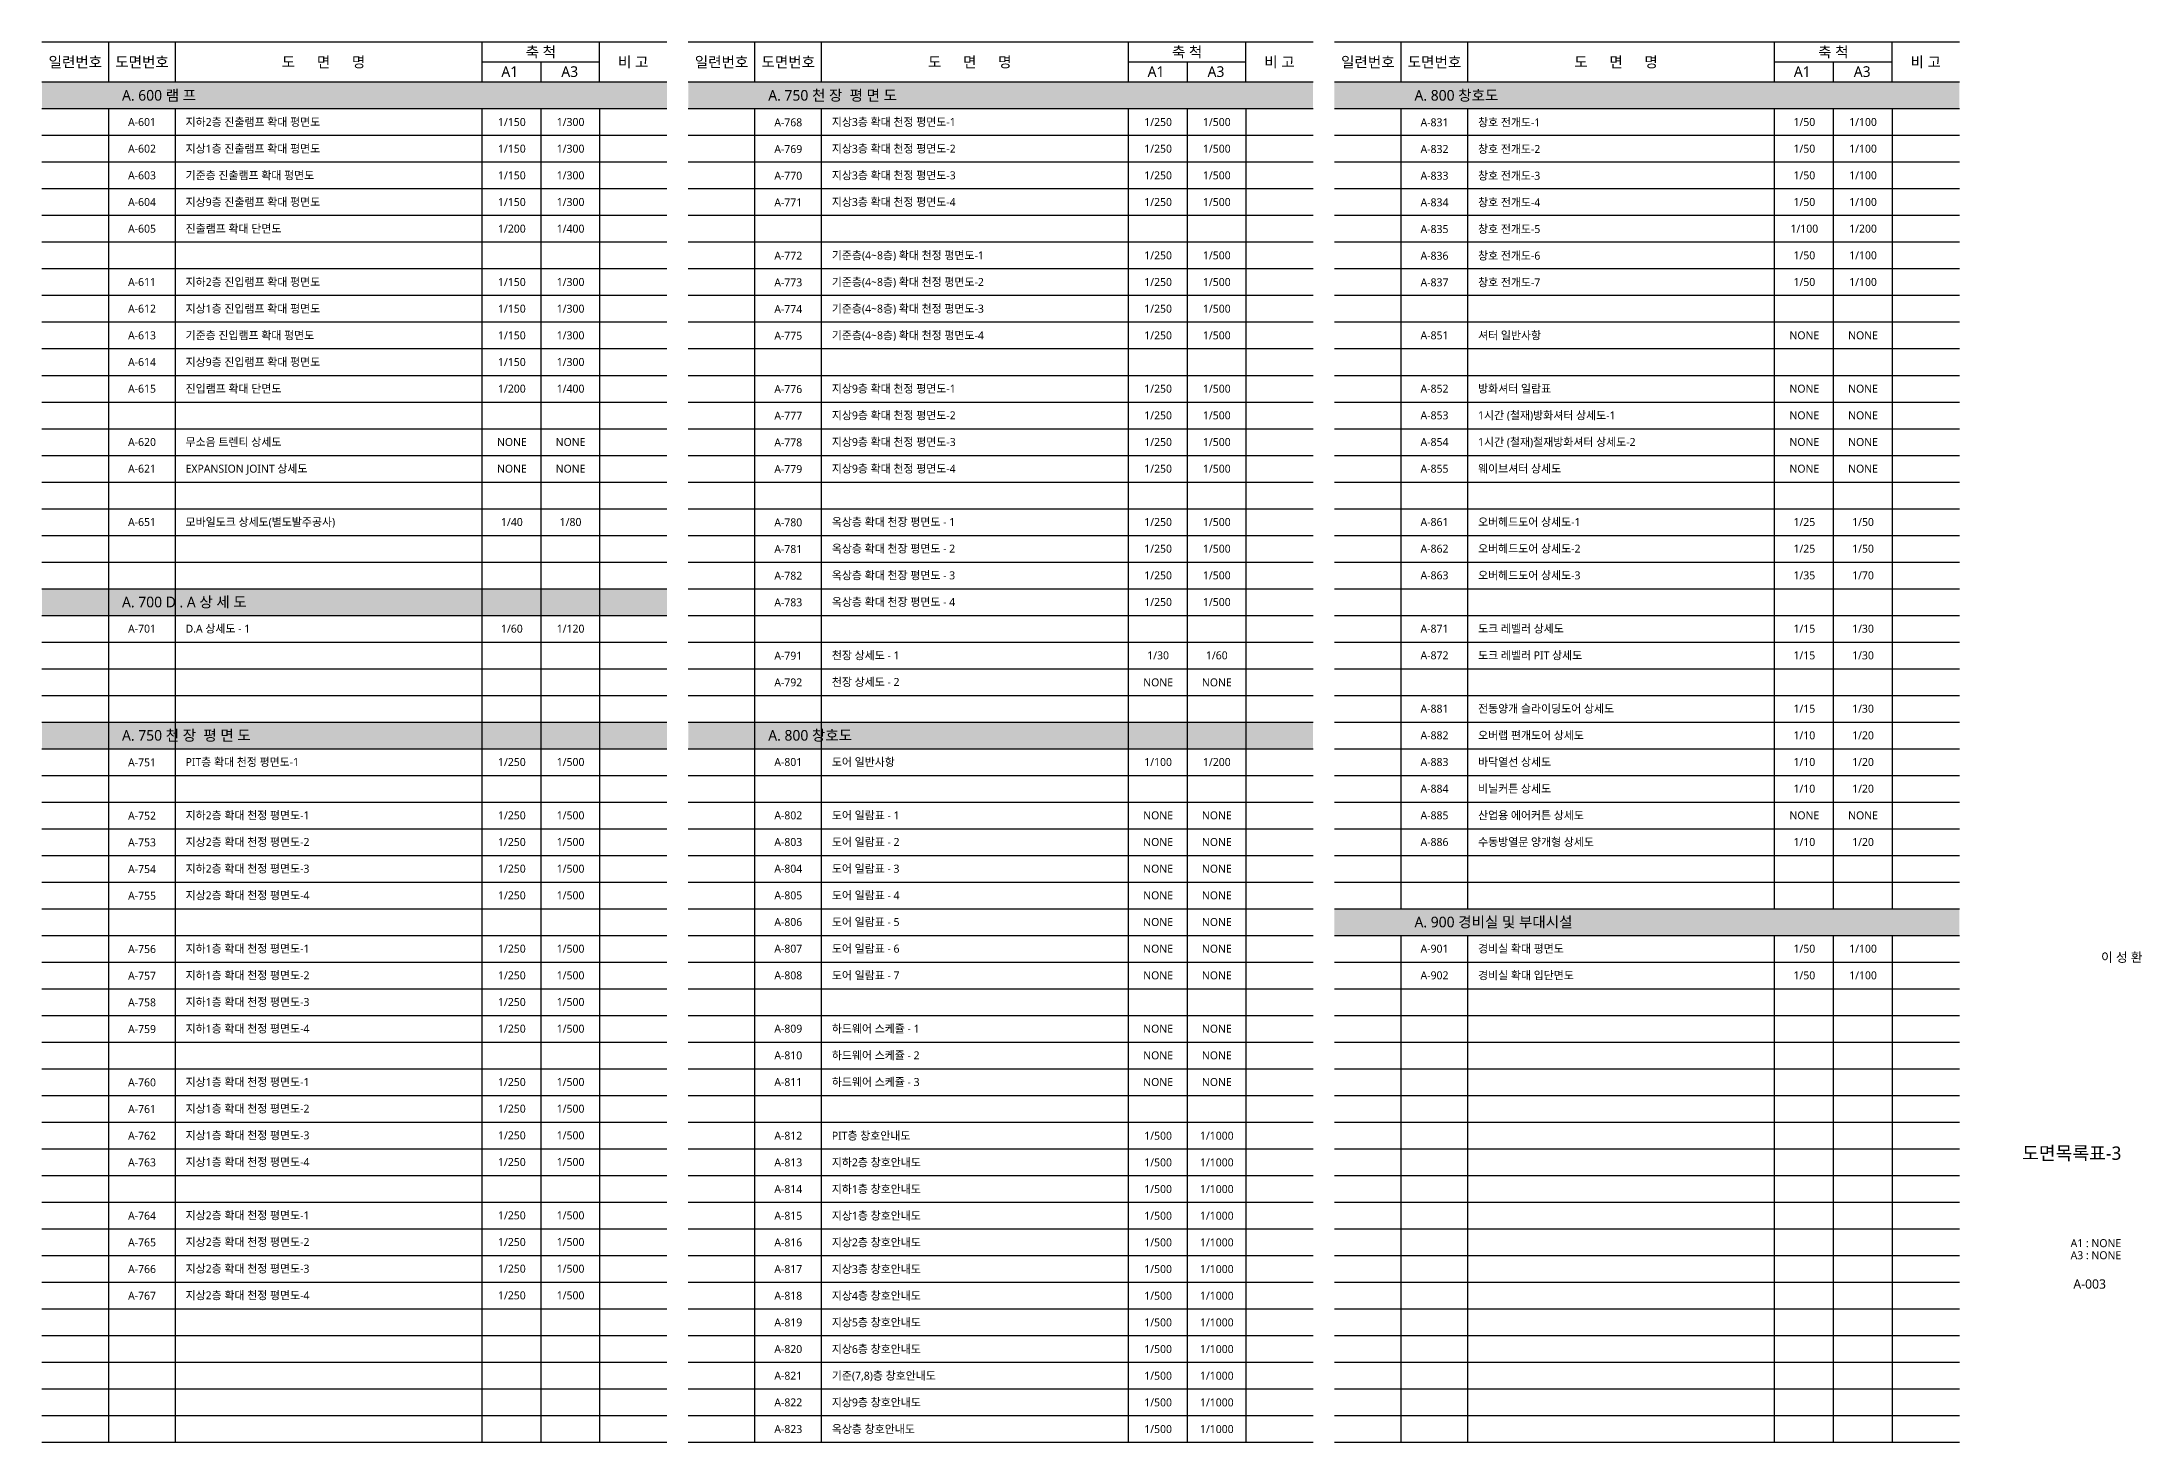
# Model space of a CAD drawing. Header units: millimetres. Extents: x 4153 to 7461, y -2683 to -2158.
# Drawn here: x 5833 to 6621, y -2683 to -2158 of the extents above; entities that cross this region are included whole.
import ezdxf
from ezdxf.enums import TextEntityAlignment as Align

# ---------------------------------------------------------------- set-up
doc = ezdxf.new("R2010")
doc.units = ezdxf.units.MM
doc.layers.get('0').update_dxf_attribs({"linetype": 'CONTINUOUS'})
for name, color, linetype in [('A-BORD-TEXT', 3, 'CONTINUOUS'), ('A-XXXX-SOLD', 252, 'CONTINUOUS'), ('A-XXXX-TABL', 7, 'CONTINUOUS'), ('A-XXXX-TXT2', 3, 'CONTINUOUS')]:
    doc.layers.add(name, color=color, linetype=linetype)
doc.styles.add('맑은고딕', font='malgun.ttf')

# ---------------------------------------------------------------- blocks, each defined once
blk = doc.blocks.new('Table')
at = {"layer": 'A-XXXX-TABL', "color": 2}
for p, q in [((0, 525), (234.25, 525)), ((242.25, 525), (476.5, 525)), ((484.5, 525), (718.75, 525)), ((0, 510), (234.25, 510)), ((242.25, 510), (476.5, 510)), ((484.5, 510), (718.75, 510)), ((0, 0), (234.25, 0)), ((242.25, 0), (476.5, 0)), ((484.5, 0), (718.75, 0))]:
    blk.add_line(p, q, dxfattribs=at)
at = {"layer": 'A-XXXX-TABL'}
for p, q in [((25, 510), (25, 525)), ((50, 510), (50, 525)), ((165, 510), (165, 525)), ((209, 510), (209, 525)), ((267.25, 510), (267.25, 525)), ((292.25, 510), (292.25, 525)), ((407.25, 510), (407.25, 525)), ((451.25, 510), (451.25, 525)), ((509.5, 510), (509.5, 525)), ((534.5, 510), (534.5, 525)), ((649.5, 510), (649.5, 525)), ((693.5, 510), (693.5, 525)), ((165, 517.5), (209, 517.5)), ((187, 517.5), (187, 510)), ((407.25, 517.5), (451.25, 517.5)), ((429.25, 517.5), (429.25, 510)), ((649.5, 517.5), (693.5, 517.5)), ((671.5, 517.5), (671.5, 510)), ((25, 0), (25, 500)), ((50, 0), (50, 500)), ((165, 0), (165, 500)), ((187, 500), (187, 0)), ((209, 500), (209, 0)), ((267.25, 0), (267.25, 500)), ((292.25, 0), (292.25, 500)), ((407.25, 0), (407.25, 500)), ((429.25, 500), (429.25, 0)), ((451.25, 500), (451.25, 0)), ((509.5, 0), (509.5, 500)), ((534.5, 0), (534.5, 500)), ((649.5, 0), (649.5, 500)), ((671.5, 500), (671.5, 0)), ((693.5, 500), (693.5, 0))]:
    blk.add_line(p, q, dxfattribs=at)
at = {"layer": 'A-XXXX-TABL', "color": 3}
for p, q in [((0, 500), (234.25, 500)), ((242.25, 500), (476.5, 500)), ((484.5, 500), (718.75, 500))]:
    blk.add_line(p, q, dxfattribs=at)
at = {"layer": 'A-XXXX-TABL', "color": 8}
for p, q in [((0, 490), (234.25, 490)), ((242.25, 490), (476.5, 490)), ((484.5, 490), (718.75, 490)), ((0, 480), (234.25, 480)), ((242.25, 480), (476.5, 480)), ((484.5, 480), (718.75, 480)), ((0, 470), (234.25, 470)), ((242.25, 470), (476.5, 470)), ((484.5, 470), (718.75, 470)), ((0, 460), (234.25, 460)), ((242.25, 460), (476.5, 460)), ((484.5, 460), (718.75, 460)), ((0, 450), (234.25, 450)), ((242.25, 450), (476.5, 450)), ((484.5, 450), (718.75, 450)), ((0, 440), (234.25, 440)), ((242.25, 440), (476.5, 440)), ((484.5, 440), (718.75, 440)), ((0, 430), (234.25, 430)), ((242.25, 430), (476.5, 430)), ((484.5, 430), (718.75, 430)), ((0, 420), (234.25, 420)), ((242.25, 420), (476.5, 420)), ((484.5, 420), (718.75, 420)), ((0, 410), (234.25, 410)), ((242.25, 410), (476.5, 410)), ((484.5, 410), (718.75, 410)), ((0, 400), (234.25, 400)), ((242.25, 400), (476.5, 400)), ((484.5, 400), (718.75, 400)), ((0, 390), (234.25, 390)), ((242.25, 390), (476.5, 390)), ((484.5, 390), (718.75, 390)), ((0, 380), (234.25, 380)), ((242.25, 380), (476.5, 380)), ((484.5, 380), (718.75, 380)), ((0, 370), (234.25, 370)), ((242.25, 370), (476.5, 370)), ((484.5, 370), (718.75, 370)), ((0, 360), (234.25, 360)), ((242.25, 360), (476.5, 360)), ((484.5, 360), (718.75, 360)), ((0, 350), (234.25, 350)), ((242.25, 350), (476.5, 350)), ((484.5, 350), (718.75, 350)), ((0, 340), (234.25, 340)), ((242.25, 340), (476.5, 340)), ((484.5, 340), (718.75, 340)), ((0, 330), (234.25, 330)), ((242.25, 330), (476.5, 330)), ((484.5, 330), (718.75, 330)), ((0, 320), (234.25, 320)), ((242.25, 320), (476.5, 320)), ((484.5, 320), (718.75, 320)), ((0, 310), (234.25, 310)), ((242.25, 310), (476.5, 310)), ((484.5, 310), (718.75, 310)), ((0, 300), (234.25, 300)), ((242.25, 300), (476.5, 300)), ((484.5, 300), (718.75, 300)), ((0, 290), (234.25, 290)), ((242.25, 290), (476.5, 290)), ((484.5, 290), (718.75, 290)), ((0, 280), (234.25, 280)), ((242.25, 280), (476.5, 280)), ((484.5, 280), (718.75, 280)), ((0, 270), (234.25, 270)), ((242.25, 270), (476.5, 270)), ((484.5, 270), (718.75, 270)), ((0, 260), (234.25, 260)), ((242.25, 260), (476.5, 260)), ((484.5, 260), (718.75, 260)), ((0, 250), (234.25, 250)), ((242.25, 250), (476.5, 250)), ((484.5, 250), (718.75, 250)), ((0, 240), (234.25, 240)), ((242.25, 240), (476.5, 240)), ((484.5, 240), (718.75, 240)), ((0, 230), (234.25, 230)), ((242.25, 230), (476.5, 230)), ((484.5, 230), (718.75, 230)), ((0, 220), (234.25, 220)), ((242.25, 220), (476.5, 220)), ((484.5, 220), (718.75, 220)), ((0, 210), (234.25, 210)), ((242.25, 210), (476.5, 210)), ((484.5, 210), (718.75, 210)), ((0, 200), (234.25, 200)), ((242.25, 200), (476.5, 200)), ((484.5, 200), (718.75, 200)), ((0, 190), (234.25, 190)), ((242.25, 190), (476.5, 190)), ((484.5, 190), (718.75, 190)), ((0, 180), (234.25, 180)), ((242.25, 180), (476.5, 180)), ((484.5, 180), (718.75, 180)), ((0, 170), (234.25, 170)), ((242.25, 170), (476.5, 170)), ((484.5, 170), (718.75, 170)), ((0, 160), (234.25, 160)), ((242.25, 160), (476.5, 160)), ((484.5, 160), (718.75, 160)), ((0, 150), (234.25, 150)), ((242.25, 150), (476.5, 150)), ((484.5, 150), (718.75, 150)), ((0, 140), (234.25, 140)), ((242.25, 140), (476.5, 140)), ((484.5, 140), (718.75, 140)), ((0, 130), (234.25, 130)), ((242.25, 130), (476.5, 130)), ((484.5, 130), (718.75, 130)), ((0, 120), (234.25, 120)), ((242.25, 120), (476.5, 120)), ((484.5, 120), (718.75, 120)), ((0, 110), (234.25, 110)), ((242.25, 110), (476.5, 110)), ((484.5, 110), (718.75, 110)), ((0, 100), (234.25, 100)), ((242.25, 100), (476.5, 100)), ((484.5, 100), (718.75, 100)), ((0, 90), (234.25, 90)), ((242.25, 90), (476.5, 90)), ((484.5, 90), (718.75, 90)), ((0, 80), (234.25, 80)), ((242.25, 80), (476.5, 80)), ((484.5, 80), (718.75, 80)), ((0, 70), (234.25, 70)), ((242.25, 70), (476.5, 70)), ((484.5, 70), (718.75, 70)), ((0, 60), (234.25, 60)), ((242.25, 60), (476.5, 60)), ((484.5, 60), (718.75, 60)), ((0, 50), (234.25, 50)), ((242.25, 50), (476.5, 50)), ((484.5, 50), (718.75, 50)), ((0, 40), (234.25, 40)), ((242.25, 40), (476.5, 40)), ((484.5, 40), (718.75, 40)), ((0, 30), (234.25, 30)), ((242.25, 30), (476.5, 30)), ((484.5, 30), (718.75, 30)), ((0, 20), (234.25, 20)), ((242.25, 20), (476.5, 20)), ((484.5, 20), (718.75, 20)), ((0, 10), (234.25, 10)), ((242.25, 10), (476.5, 10)), ((484.5, 10), (718.75, 10))]:
    blk.add_line(p, q, dxfattribs=at)

msp = doc.modelspace()

# ---------------------------------------------------------------- hatches: boundary and pattern name
at = {"layer": 'A-XXXX-SOLD'}
h = msp.add_hatch(color=256, dxfattribs=at)
h.dxf.hatch_style = 1
h.paths.add_polyline_path([(6075.61, -2183.48), (6075.61, -2173.48), (6309.86, -2173.48), (6309.86, -2183.48)])
h = msp.add_hatch(color=256, dxfattribs=at)
h.dxf.hatch_style = 1
h.paths.add_polyline_path([(6317.86, -2183.48), (6317.86, -2173.48), (6552.11, -2173.48), (6552.11, -2183.48)])
h = msp.add_hatch(color=256, dxfattribs=at)
h.dxf.hatch_style = 1
h.paths.add_polyline_path([(5833.36, -2373.48), (5833.36, -2363.48), (6067.61, -2363.48), (6067.61, -2373.48)])
h = msp.add_hatch(color=256, dxfattribs=at)
h.dxf.hatch_style = 1
h.paths.add_polyline_path([(5833.36, -2423.48), (5833.36, -2413.48), (6067.61, -2413.48), (6067.61, -2423.48)])
h = msp.add_hatch(color=256, dxfattribs=at)
h.dxf.hatch_style = 1
h.paths.add_polyline_path([(6075.61, -2423.48), (6075.61, -2413.48), (6309.86, -2413.48), (6309.86, -2423.48)])

# ---------------------------------------------------------------- linework, layer by layer
at = {"layer": 'A-XXXX-TABL', "color": 3}
for p, q in [((6075.61, -2173.48), (6309.86, -2173.48)), ((6317.86, -2173.48), (6552.11, -2173.48)), ((6075.61, -2183.48), (6309.86, -2183.48)), ((6317.86, -2183.48), (6552.11, -2183.48)), ((6317.86, -2183.48), (6552.11, -2183.48)), ((5833.36, -2363.48), (6067.61, -2363.48)), ((5833.36, -2373.48), (6067.61, -2373.48)), ((5833.36, -2413.48), (6067.61, -2413.48)), ((6075.61, -2413.48), (6309.86, -2413.48)), ((5833.36, -2423.48), (6067.61, -2423.48)), ((6075.61, -2423.48), (6309.86, -2423.48)), ((6075.61, -2423.48), (6309.86, -2423.48)), ((6317.86, -2493.48), (6552.11, -2493.48))]:
    msp.add_line(p, q, dxfattribs=at)

# ---------------------------------------------------------------- block references
msp.add_blockref('Table', (5833.36, -2683.48))

# ---------------------------------------------------------------- texts
at = {"layer": 'A-BORD-TEXT', "style": '맑은고딕'}
for s, p in [('이 성 환', (6620.75, -2503.45)), ('A-003', (6607.06, -2625.98))]:
    msp.add_text(s, height=3.5, dxfattribs=at).set_placement(p, align=Align.RIGHT)
msp.add_text('도면목록표-3', height=5, dxfattribs=at).set_placement((6594.24, -2575.15), align=Align.MIDDLE_CENTER)
for s, p in [('A1 : NONE', (6593.81, -2610.41)), ('A3 : NONE', (6593.81, -2614.94))]:
    msp.add_text(s, height=3, dxfattribs=at).set_placement(p)
at = {"layer": 'A-XXXX-TXT2', "style": '맑은고딕'}
for s, height, p in [('일련번호', 4, (5845.86, -2165.98)), ('도면번호', 4, (5870.86, -2165.98)), ('도      면      명', 4, (5938.9, -2165.98)), ('축 척', 4, (6020.37, -2162.23)), ('비 고', 4, (6054.99, -2165.98)), ('일련번호', 4, (6088.11, -2165.98)), ('도면번호', 4, (6113.11, -2165.98)), ('도      면      명', 4, (6181.15, -2165.98)), ('축 척', 4, (6262.62, -2162.23)), ('비 고', 4, (6297.24, -2165.98)), ('일련번호', 4, (6330.36, -2165.98)), ('도면번호', 4, (6355.36, -2165.98)), ('도      면      명', 4, (6423.4, -2165.98)), ('축 척', 4, (6504.87, -2162.23)), ('비 고', 4, (6539.49, -2165.98)), ('A1', 4, (6250.97, -2169.58)), ('A3', 4, (6273.44, -2169.58)), ('A1', 4, (6493.22, -2169.58)), ('A3', 4, (6515.69, -2169.58)), ('A-768', 3, (6113.11, -2188.62)), ('1/250', 3, (6251.75, -2188.48)), ('1/500', 3, (6273.75, -2188.48)), ('A-831', 3, (6355.36, -2188.62)), ('1/50', 3, (6494, -2188.48)), ('1/100', 3, (6516, -2188.48)), ('A-602', 3, (5870.86, -2198.48)), ('1/150', 3, (6009.5, -2198.48)), ('1/300', 3, (6031.5, -2198.48)), ('A-769', 3, (6113.11, -2198.62)), ('1/250', 3, (6251.75, -2198.48)), ('1/500', 3, (6273.75, -2198.48)), ('A-832', 3, (6355.36, -2198.62)), ('1/50', 3, (6494, -2198.48)), ('1/100', 3, (6516, -2198.48)), ('A-603', 3, (5870.86, -2208.48)), ('1/150', 3, (6009.5, -2208.48)), ('1/300', 3, (6031.5, -2208.48)), ('A-770', 3, (6113.11, -2208.62)), ('1/250', 3, (6251.75, -2208.48)), ('1/500', 3, (6273.75, -2208.48)), ('A-833', 3, (6355.36, -2208.62)), ('1/50', 3, (6494, -2208.48)), ('1/100', 3, (6516, -2208.48)), ('A-604', 3, (5870.86, -2218.48)), ('1/150', 3, (6009.5, -2218.48)), ('1/300', 3, (6031.5, -2218.48)), ('A-771', 3, (6113.11, -2218.62)), ('1/250', 3, (6251.75, -2218.48)), ('1/500', 3, (6273.75, -2218.48)), ('A-834', 3, (6355.36, -2218.62)), ('1/50', 3, (6494, -2218.48)), ('1/100', 3, (6516, -2218.48)), ('A-605', 3, (5870.86, -2228.48)), ('1/200', 3, (6009.5, -2228.48)), ('1/400', 3, (6031.5, -2228.48)), ('A-835', 3, (6355.36, -2228.62)), ('1/100', 3, (6494, -2228.48)), ('1/200', 3, (6516, -2228.48)), ('A-772', 3, (6113.11, -2238.62)), ('1/250', 3, (6251.75, -2238.48)), ('1/500', 3, (6273.75, -2238.48)), ('A-836', 3, (6355.36, -2238.62)), ('1/50', 3, (6494, -2238.48)), ('1/100', 3, (6516, -2238.48)), ('A-611', 3, (5870.86, -2248.48)), ('1/150', 3, (6009.5, -2248.48)), ('1/300', 3, (6031.5, -2248.48)), ('A-773', 3, (6113.11, -2248.62)), ('1/250', 3, (6251.75, -2248.48)), ('1/500', 3, (6273.75, -2248.48)), ('A-837', 3, (6355.36, -2248.62)), ('1/50', 3, (6494, -2248.48)), ('1/100', 3, (6516, -2248.48)), ('A-612', 3, (5870.86, -2258.48)), ('1/150', 3, (6009.5, -2258.48)), ('1/300', 3, (6031.5, -2258.48)), ('A-774', 3, (6113.11, -2258.62)), ('1/250', 3, (6251.75, -2258.48)), ('1/500', 3, (6273.75, -2258.48)), ('A-613', 3, (5870.86, -2268.48)), ('1/150', 3, (6009.5, -2268.48)), ('1/300', 3, (6031.5, -2268.48)), ('A-775', 3, (6113.11, -2268.62)), ('1/250', 3, (6251.75, -2268.48)), ('1/500', 3, (6273.75, -2268.48)), ('A-851', 3, (6355.36, -2268.48)), ('NONE', 3, (6494, -2268.48)), ('NONE', 3, (6516, -2268.48)), ('A-614', 3, (5870.86, -2278.48)), ('1/150', 3, (6009.5, -2278.48)), ('1/300', 3, (6031.5, -2278.48)), ('A-615', 3, (5870.86, -2288.48)), ('1/200', 3, (6009.5, -2288.48)), ('1/400', 3, (6031.5, -2288.48)), ('A-776', 3, (6113.11, -2288.62)), ('1/250', 3, (6251.75, -2288.48)), ('1/500', 3, (6273.75, -2288.48)), ('A-852', 3, (6355.36, -2288.48)), ('NONE', 3, (6494, -2288.48)), ('NONE', 3, (6516, -2288.48)), ('A-777', 3, (6113.11, -2298.62)), ('1/250', 3, (6251.75, -2298.48)), ('1/500', 3, (6273.75, -2298.48)), ('A-853', 3, (6355.36, -2298.48)), ('NONE', 3, (6494, -2298.48)), ('NONE', 3, (6516, -2298.48)), ('A-620', 3, (5870.86, -2308.48)), ('NONE', 3, (6009.5, -2308.48)), ('NONE', 3, (6031.5, -2308.48)), ('A-778', 3, (6113.11, -2308.62)), ('1/250', 3, (6251.75, -2308.48)), ('1/500', 3, (6273.75, -2308.48)), ('A-854', 3, (6355.36, -2308.48)), ('NONE', 3, (6494, -2308.48)), ('NONE', 3, (6516, -2308.48)), ('A-621', 3, (5870.86, -2318.48)), ('NONE', 3, (6009.5, -2318.48)), ('NONE', 3, (6031.5, -2318.48)), ('A-779', 3, (6113.11, -2318.62)), ('1/250', 3, (6251.75, -2318.48)), ('1/500', 3, (6273.75, -2318.48)), ('A-855', 3, (6355.36, -2318.48)), ('NONE', 3, (6494, -2318.48)), ('NONE', 3, (6516, -2318.48)), ('A-651', 3, (5870.86, -2338.48)), ('1/40', 3, (6009.5, -2338.48)), ('1/80', 3, (6031.5, -2338.48)), ('A-780', 3, (6113.11, -2338.62)), ('1/250', 3, (6251.75, -2338.48)), ('1/500', 3, (6273.75, -2338.48)), ('A-861', 3, (6355.36, -2338.48)), ('1/25', 3, (6494, -2338.48)), ('1/50', 3, (6516, -2338.48)), ('A-781', 3, (6113.11, -2348.62)), ('1/250', 3, (6251.75, -2348.48)), ('1/500', 3, (6273.75, -2348.48)), ('A-862', 3, (6355.36, -2348.48)), ('1/25', 3, (6494, -2348.48)), ('1/50', 3, (6516, -2348.48)), ('A-782', 3, (6113.11, -2358.62)), ('1/250', 3, (6251.75, -2358.48)), ('1/500', 3, (6273.75, -2358.48)), ('A-863', 3, (6355.36, -2358.48)), ('1/35', 3, (6494, -2358.48)), ('1/70', 3, (6516, -2358.48)), ('A-783', 3, (6113.11, -2368.62)), ('1/250', 3, (6251.75, -2368.48)), ('1/500', 3, (6273.75, -2368.48)), ('A-701', 3, (5870.86, -2378.48)), ('1/60', 3, (6009.5, -2378.48)), ('1/120', 3, (6031.5, -2378.48)), ('A-871', 3, (6355.36, -2378.48)), ('1/15', 3, (6494, -2378.48)), ('1/30', 3, (6516, -2378.48)), ('A-791', 3, (6113.11, -2388.62)), ('1/30', 3, (6251.75, -2388.48)), ('1/60', 3, (6273.75, -2388.48)), ('A-872', 3, (6355.36, -2388.48)), ('1/15', 3, (6494, -2388.48)), ('1/30', 3, (6516, -2388.48)), ('A-792', 3, (6113.11, -2398.62)), ('NONE', 3, (6251.75, -2398.62)), ('NONE', 3, (6273.75, -2398.62)), ('A-881', 3, (6355.36, -2408.48)), ('1/15', 3, (6494, -2408.48)), ('1/30', 3, (6516, -2408.48)), ('A-882', 3, (6355.36, -2418.48)), ('1/10', 3, (6494, -2418.48)), ('1/20', 3, (6516, -2418.48)), ('A-751', 3, (5870.86, -2428.62)), ('1/250', 3, (6009.5, -2428.48)), ('1/500', 3, (6031.5, -2428.48)), ('A-801', 3, (6113.11, -2428.48)), ('1/100', 3, (6251.75, -2428.48)), ('1/200', 3, (6273.75, -2428.48)), ('A-883', 3, (6355.36, -2428.48)), ('1/10', 3, (6494, -2428.48)), ('1/20', 3, (6516, -2428.48)), ('A-884', 3, (6355.36, -2438.48)), ('1/10', 3, (6494, -2438.48)), ('1/20', 3, (6516, -2438.48)), ('A-752', 3, (5870.86, -2448.62)), ('1/250', 3, (6009.5, -2448.48)), ('1/500', 3, (6031.5, -2448.48)), ('A-802', 3, (6113.11, -2448.48)), ('NONE', 3, (6251.75, -2448.48)), ('NONE', 3, (6273.75, -2448.48)), ('A-885', 3, (6355.36, -2448.48)), ('NONE', 3, (6494, -2448.48)), ('NONE', 3, (6516, -2448.48)), ('A-753', 3, (5870.86, -2458.62)), ('1/250', 3, (6009.5, -2458.48)), ('1/500', 3, (6031.5, -2458.48)), ('A-803', 3, (6113.11, -2458.48)), ('NONE', 3, (6251.75, -2458.48)), ('NONE', 3, (6273.75, -2458.48)), ('A-886', 3, (6355.36, -2458.48)), ('1/10', 3, (6494, -2458.48)), ('1/20', 3, (6516, -2458.48)), ('A-754', 3, (5870.86, -2468.62)), ('1/250', 3, (6009.5, -2468.48)), ('1/500', 3, (6031.5, -2468.48)), ('A-804', 3, (6113.11, -2468.48)), ('NONE', 3, (6251.75, -2468.48)), ('NONE', 3, (6273.75, -2468.48)), ('A-755', 3, (5870.86, -2478.62)), ('1/250', 3, (6009.5, -2478.48)), ('1/500', 3, (6031.5, -2478.48)), ('A-805', 3, (6113.11, -2478.48)), ('NONE', 3, (6251.75, -2478.48)), ('NONE', 3, (6273.75, -2478.48)), ('A-806', 3, (6113.11, -2488.48)), ('NONE', 3, (6251.75, -2488.48)), ('NONE', 3, (6273.75, -2488.48)), ('A-756', 3, (5870.86, -2498.62)), ('1/250', 3, (6009.5, -2498.48)), ('1/500', 3, (6031.5, -2498.48)), ('A-807', 3, (6113.11, -2498.48)), ('NONE', 3, (6251.75, -2498.48)), ('NONE', 3, (6273.75, -2498.48)), ('A-901', 3, (6355.36, -2498.48)), ('1/50', 3, (6494, -2498.48)), ('1/100', 3, (6516, -2498.48)), ('A-757', 3, (5870.86, -2508.62)), ('1/250', 3, (6009.5, -2508.48)), ('1/500', 3, (6031.5, -2508.48)), ('A-808', 3, (6113.11, -2508.48)), ('NONE', 3, (6251.75, -2508.48)), ('NONE', 3, (6273.75, -2508.48)), ('A-902', 3, (6355.36, -2508.48)), ('1/50', 3, (6494, -2508.48)), ('1/100', 3, (6516, -2508.48)), ('A-758', 3, (5870.86, -2518.62)), ('1/250', 3, (6009.5, -2518.48)), ('1/500', 3, (6031.5, -2518.48)), ('1/250', 3, (6009.5, -2528.48)), ('1/500', 3, (6031.5, -2528.48)), ('A-809', 3, (6113.11, -2528.48)), ('NONE', 3, (6251.75, -2528.48)), ('NONE', 3, (6273.75, -2528.48)), ('A-759', 3, (5870.86, -2528.62)), ('A-810', 3, (6113.11, -2538.48)), ('NONE', 3, (6251.75, -2538.48)), ('NONE', 3, (6273.75, -2538.48)), ('A-760', 3, (5870.86, -2548.62)), ('1/250', 3, (6009.5, -2548.48)), ('1/500', 3, (6031.5, -2548.48)), ('A-811', 3, (6113.11, -2548.48)), ('NONE', 3, (6251.75, -2548.48)), ('NONE', 3, (6273.75, -2548.48)), ('A-761', 3, (5870.86, -2558.62)), ('1/250', 3, (6009.5, -2558.48)), ('1/500', 3, (6031.5, -2558.48)), ('A-762', 3, (5870.86, -2568.62)), ('1/250', 3, (6009.5, -2568.48)), ('1/500', 3, (6031.5, -2568.48)), ('A-812', 3, (6113.11, -2568.62)), ('1/500', 3, (6251.75, -2568.62)), ('1/1000', 3, (6273.75, -2568.62)), ('A-763', 3, (5870.86, -2578.62)), ('1/250', 3, (6009.5, -2578.48)), ('1/500', 3, (6031.5, -2578.48)), ('A-813', 3, (6113.11, -2578.62)), ('1/500', 3, (6251.75, -2578.62)), ('1/1000', 3, (6273.75, -2578.62)), ('A-814', 3, (6113.11, -2588.62)), ('1/500', 3, (6251.75, -2588.62)), ('1/1000', 3, (6273.75, -2588.62)), ('A-764', 3, (5870.86, -2598.62)), ('1/250', 3, (6009.5, -2598.48)), ('1/500', 3, (6031.5, -2598.48)), ('A-815', 3, (6113.11, -2598.62)), ('1/500', 3, (6251.75, -2598.62)), ('1/1000', 3, (6273.75, -2598.62)), ('A-765', 3, (5870.86, -2608.62)), ('1/250', 3, (6009.5, -2608.48)), ('1/500', 3, (6031.5, -2608.48)), ('A-816', 3, (6113.11, -2608.62)), ('1/500', 3, (6251.75, -2608.62)), ('1/1000', 3, (6273.75, -2608.62)), ('A-766', 3, (5870.86, -2618.62)), ('1/250', 3, (6009.5, -2618.48)), ('1/500', 3, (6031.5, -2618.48)), ('A-817', 3, (6113.11, -2618.62)), ('1/500', 3, (6251.75, -2618.62)), ('1/1000', 3, (6273.75, -2618.62)), ('A-767', 3, (5870.86, -2628.62)), ('1/250', 3, (6009.5, -2628.48)), ('1/500', 3, (6031.5, -2628.48)), ('A-818', 3, (6113.11, -2628.62)), ('1/500', 3, (6251.75, -2628.62)), ('1/1000', 3, (6273.75, -2628.62)), ('A-819', 3, (6113.11, -2638.62)), ('1/500', 3, (6251.75, -2638.62)), ('1/1000', 3, (6273.75, -2638.62)), ('A-820', 3, (6113.11, -2648.62)), ('1/500', 3, (6251.75, -2648.62)), ('1/1000', 3, (6273.75, -2648.62)), ('A-821', 3, (6113.11, -2658.62)), ('1/500', 3, (6251.75, -2658.62)), ('1/1000', 3, (6273.75, -2658.62)), ('A-822', 3, (6113.11, -2668.62)), ('1/500', 3, (6251.75, -2668.62)), ('1/1000', 3, (6273.75, -2668.62)), ('A-823', 3, (6113.11, -2678.62)), ('1/500', 3, (6251.75, -2678.62)), ('1/1000', 3, (6273.75, -2678.62))]:
    msp.add_text(s, height=height, dxfattribs=at).set_placement(p, align=Align.MIDDLE_CENTER)
for s, height, p in [('A. 750 천 장  평 면 도', 4, (6105.61, -2178.48)), ('A. 800 창호도', 4, (6347.86, -2178.48)), ('지상3층 확대 천정 평면도-1', 3, (6129.44, -2188.48)), ('창호 전개도-1', 3, (6371.69, -2188.62)), ('지상1층 진출램프 확대 평면도', 3, (5887.19, -2198.48)), ('지상3층 확대 천정 평면도-2', 3, (6129.44, -2198.48)), ('창호 전개도-2', 3, (6371.69, -2198.62)), ('기준층 진출램프 확대 평면도', 3, (5887.19, -2208.48)), ('지상3층 확대 천정 평면도-3', 3, (6129.44, -2208.48)), ('창호 전개도-3', 3, (6371.69, -2208.62)), ('지상9층 진출램프 확대 평면도', 3, (5887.19, -2218.48)), ('지상3층 확대 천정 평면도-4', 3, (6129.44, -2218.48)), ('창호 전개도-4', 3, (6371.69, -2218.62)), ('진출램프 확대 단면도', 3, (5887.19, -2228.48)), ('창호 전개도-5', 3, (6371.69, -2228.62)), ('기준층(4~8층) 확대 천정 평면도-1', 3, (6129.44, -2238.48)), ('창호 전개도-6', 3, (6371.69, -2238.62)), ('지하2층 진입램프 확대 평면도', 3, (5887.19, -2248.48)), ('기준층(4~8층) 확대 천정 평면도-2', 3, (6129.44, -2248.48)), ('창호 전개도-7', 3, (6371.69, -2248.62)), ('지상1층 진입램프 확대 평면도', 3, (5887.19, -2258.48)), ('기준층(4~8층) 확대 천정 평면도-3', 3, (6129.44, -2258.48)), ('기준층 진입램프 확대 평면도', 3, (5887.19, -2268.48)), ('기준층(4~8층) 확대 천정 평면도-4', 3, (6129.44, -2268.48)), ('셔터 일반사항', 3, (6371.69, -2268.48)), ('지상9층 진입램프 확대 평면도', 3, (5887.19, -2278.48)), ('진입램프 확대 단면도', 3, (5887.19, -2288.48)), ('지상9층 확대 천정 평면도-1', 3, (6129.44, -2288.48)), ('방화셔터 일람표', 3, (6371.69, -2288.48)), ('지상9층 확대 천정 평면도-2', 3, (6129.44, -2298.48)), ('1시간 (철재)방화셔터 상세도-1', 3, (6371.69, -2298.48)), ('무소음 트렌티 상세도', 3, (5887.19, -2308.48)), ('지상9층 확대 천정 평면도-3', 3, (6129.44, -2308.48)), ('1시간 (철재)철재방화셔터 상세도-2', 3, (6371.69, -2308.48)), ('EXPANSION JOINT 상세도', 3, (5887.19, -2318.48)), ('지상9층 확대 천정 평면도-4', 3, (6129.44, -2318.48)), ('웨이브셔터 상세도', 3, (6371.69, -2318.48)), ('모바일도크 상세도(별도발주공사)', 3, (5887.19, -2338.48)), ('옥상층 확대 천장 평면도 - 1', 3, (6129.44, -2338.48)), ('오버헤드도어 상세도-1', 3, (6371.69, -2338.48)), ('옥상층 확대 천장 평면도 - 2', 3, (6129.44, -2348.48)), ('오버헤드도어 상세도-2', 3, (6371.69, -2348.48)), ('옥상층 확대 천장 평면도 - 3', 3, (6129.44, -2358.48)), ('오버헤드도어 상세도-3', 3, (6371.69, -2358.48)), ('A. 700 D . A 상 세 도', 4, (5863.36, -2368.48)), ('옥상층 확대 천장 평면도 - 4', 3, (6129.44, -2368.48)), ('D.A 상세도 - 1', 3, (5887.19, -2378.48)), ('도크 레벨러 상세도', 3, (6371.69, -2378.48)), ('천장 상세도 - 1', 3, (6129.44, -2388.48)), ('도크 레벨러 PIT 상세도', 3, (6371.69, -2388.48)), ('천장 상세도 - 2', 3, (6129.44, -2398.48)), ('전동양개 슬라이딩도어 상세도', 3, (6371.69, -2408.48)), ('A. 750 천 장  평 면 도', 4, (5863.36, -2418.48)), ('A. 800 창호도', 4, (6105.61, -2418.48)), ('오버랩 편개도어 상세도', 3, (6371.69, -2418.48)), ('PIT층 확대 천정 평면도-1', 3, (5887.19, -2428.48)), ('도어 일반사항', 3, (6129.44, -2428.48)), ('바닥열선 상세도', 3, (6371.69, -2428.48)), ('비닐커튼 상세도', 3, (6371.69, -2438.48)), ('지하2층 확대 천정 평면도-1', 3, (5887.19, -2448.48)), ('도어 일람표 - 1', 3, (6129.44, -2448.48)), ('산업용 에어커튼 상세도', 3, (6371.69, -2448.48)), ('지상2층 확대 천정 평면도-2', 3, (5887.19, -2458.48)), ('도어 일람표 - 2', 3, (6129.44, -2458.48)), ('수동방열문 양개형 상세도', 3, (6371.69, -2458.48)), ('지하2층 확대 천정 평면도-3', 3, (5887.19, -2468.48)), ('도어 일람표 - 3', 3, (6129.44, -2468.48)), ('지상2층 확대 천정 평면도-4', 3, (5887.19, -2478.48)), ('도어 일람표 - 4', 3, (6129.44, -2478.48)), ('도어 일람표 - 5', 3, (6129.44, -2488.48)), ('지하1층 확대 천정 평면도-1', 3, (5887.19, -2498.48)), ('도어 일람표 - 6', 3, (6129.44, -2498.48)), ('경비실 확대 평면도', 3, (6371.69, -2498.48)), ('지하1층 확대 천정 평면도-2', 3, (5887.19, -2508.48)), ('도어 일람표 - 7', 3, (6129.44, -2508.48)), ('경비실 확대 입단면도', 3, (6371.69, -2508.48)), ('지하1층 확대 천정 평면도-3', 3, (5887.19, -2518.48)), ('지하1층 확대 천정 평면도-4', 3, (5887.19, -2528.48)), ('하드웨어 스케쥴 - 1', 3, (6129.44, -2528.48)), ('하드웨어 스케쥴 - 2', 3, (6129.44, -2538.48)), ('지상1층 확대 천정 평면도-1', 3, (5887.19, -2548.48)), ('하드웨어 스케쥴 - 3', 3, (6129.44, -2548.48)), ('지상1층 확대 천정 평면도-2', 3, (5887.19, -2558.48)), ('지상1층 확대 천정 평면도-3', 3, (5887.19, -2568.48)), ('PIT층 창호안내도', 3, (6129.44, -2568.62)), ('지상1층 확대 천정 평면도-4', 3, (5887.19, -2578.48)), ('지하2층 창호안내도', 3, (6129.44, -2578.62)), ('지하1층 창호안내도', 3, (6129.44, -2588.62)), ('지상2층 확대 천정 평면도-1', 3, (5887.19, -2598.48)), ('지상1층 창호안내도', 3, (6129.44, -2598.62)), ('지상2층 확대 천정 평면도-2', 3, (5887.19, -2608.48)), ('지상2층 창호안내도', 3, (6129.44, -2608.62)), ('지상2층 확대 천정 평면도-3', 3, (5887.19, -2618.48)), ('지상3층 창호안내도', 3, (6129.44, -2618.62)), ('지상2층 확대 천정 평면도-4', 3, (5887.19, -2628.48)), ('지상4층 창호안내도', 3, (6129.44, -2628.62)), ('지상5층 창호안내도', 3, (6129.44, -2638.62)), ('지상6층 창호안내도', 3, (6129.44, -2648.62)), ('기준(7,8)층 창호안내도', 3, (6129.44, -2658.62)), ('지상9층 창호안내도', 3, (6129.44, -2668.62)), ('옥상층 창호안내도', 3, (6129.44, -2678.62))]:
    msp.add_text(s, height=height, dxfattribs=at).set_placement(p, align=Align.MIDDLE_LEFT)

# ---------------------------------------------------------------- next in the draw order: wipeouts: each hides what was drawn before it
for points in [[(5833.36, -2173.48), (5833.36, -2183.48), (6067.61, -2183.48), (6067.61, -2173.48)], [(6317.86, -2483.48), (6317.86, -2493.48), (6552.11, -2493.48), (6552.11, -2483.48)]]:
    msp.add_wipeout(points)

# ---------------------------------------------------------------- next in the draw order: hatches: boundary and pattern name
at = {"layer": 'A-XXXX-SOLD'}
h = msp.add_hatch(color=256, dxfattribs=at)
h.dxf.hatch_style = 1
h.paths.add_polyline_path([(5833.36, -2183.48), (5833.36, -2173.48), (6067.61, -2173.48), (6067.61, -2183.48)])
h = msp.add_hatch(color=256, dxfattribs=at)
h.dxf.hatch_style = 1
h.paths.add_polyline_path([(6317.86, -2493.48), (6317.86, -2483.48), (6552.11, -2483.48), (6552.11, -2493.48)])

# ---------------------------------------------------------------- next in the draw order: linework, layer by layer
at = {"layer": 'A-XXXX-TABL', "color": 3}
for p, q in [((5833.36, -2173.48), (6067.61, -2173.48)), ((5833.36, -2183.48), (6067.61, -2183.48)), ((6317.86, -2483.48), (6552.11, -2483.48)), ((6317.86, -2493.48), (6552.11, -2493.48))]:
    msp.add_line(p, q, dxfattribs=at)

# ---------------------------------------------------------------- next in the draw order: texts
at = {"layer": 'A-XXXX-TXT2', "style": '맑은고딕'}
for s, height, p in [('A1', 4, (6008.72, -2169.58)), ('A3', 4, (6031.19, -2169.58)), ('A-601', 3, (5870.86, -2188.48)), ('1/150', 3, (6009.5, -2188.48)), ('1/300', 3, (6031.5, -2188.48))]:
    msp.add_text(s, height=height, dxfattribs=at).set_placement(p, align=Align.MIDDLE_CENTER)
for s, height, p in [('A. 600 램 프', 4, (5863.36, -2178.48)), ('지하2층 진출램프 확대 평면도', 3, (5887.19, -2188.48)), ('A. 900 경비실 및 부대시설', 4, (6347.86, -2488.48))]:
    msp.add_text(s, height=height, dxfattribs=at).set_placement(p, align=Align.MIDDLE_LEFT)

doc.saveas('drawing.dxf')
